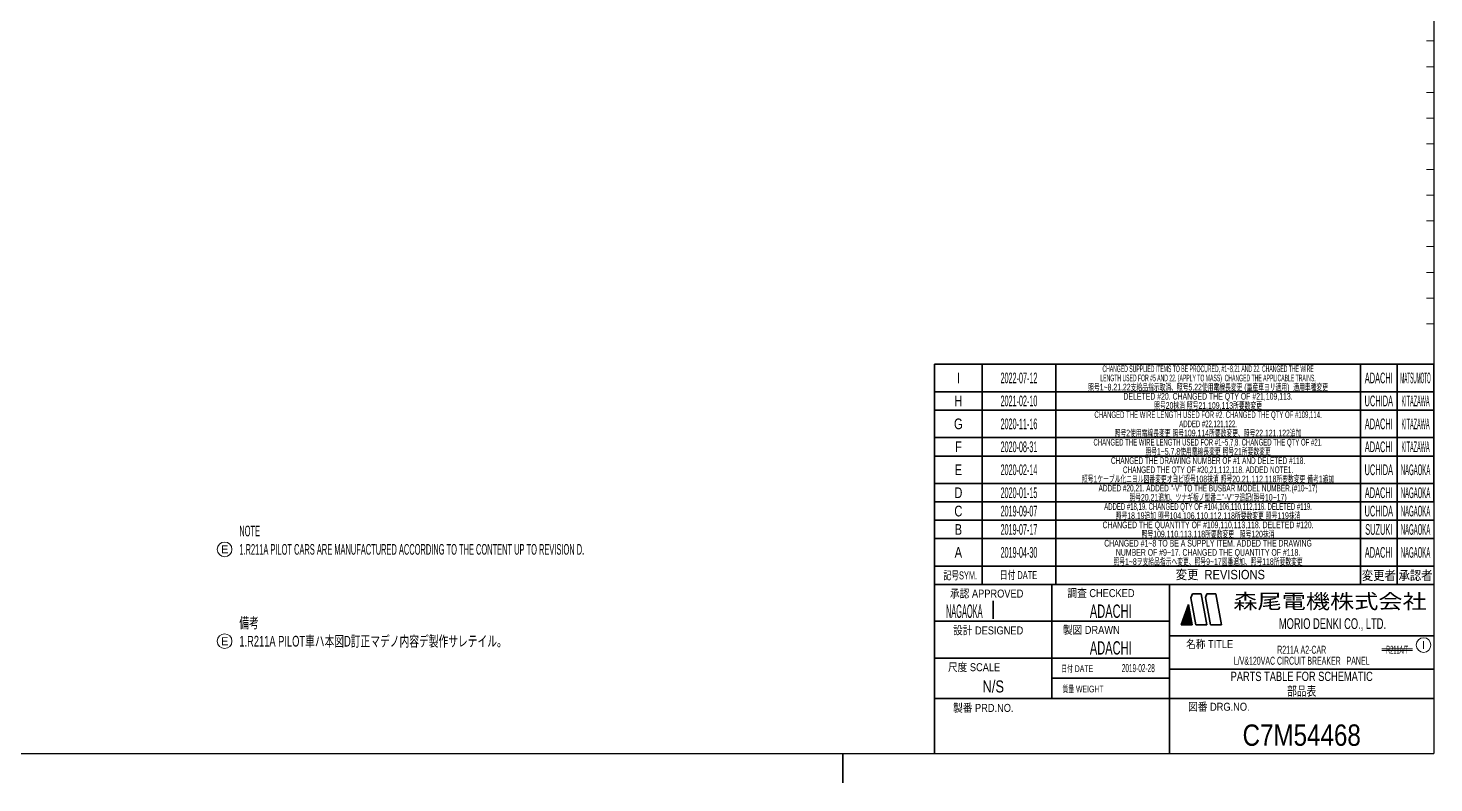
# Model space of a CAD drawing. Header units: millimetres. Extents: x 7 to 587, y 2 to 418.
# Drawn here: x 204.2 to 587, y 2 to 207.5 of the extents above; entities that cross this region are included whole.
import ezdxf
from ezdxf.enums import TextEntityAlignment as Align

# ---------------------------------------------------------------- set-up
doc = ezdxf.new("R2010")
doc.units = ezdxf.units.MM
for name, color, linetype in [('GR1_05', 7, 'Continuous'), ('図面枠C7M', 7, 'Continuous'), ('表題、部品表_01', 7, 'Continuous')]:
    doc.layers.add(name, color=color, linetype=linetype)
doc.styles.add('HG丸ｺﾞｼｯｸM-PRO', font='')
doc.styles.get('HG丸ｺﾞｼｯｸM-PRO').set_extended_font_data('HG丸ｺﾞｼｯｸM-PRO')

# ---------------------------------------------------------------- blocks, each defined once
blk = doc.blocks.new('BLKF026')
at = {"layer": '図面枠C7M', "color": 4, "linetype": 'Continuous', "lineweight": 13}
for p, q in [((519.668689, 49.19458), (520.290903, 49.816794)), ((519.749617, 49.41693), (520.269705, 49.937017)), ((519.830546, 49.63928), (520.248506, 50.05724)), ((519.911475, 49.861631), (520.227307, 50.177463)), ((519.992404, 50.083981), (520.206109, 50.297686)), ((520.073333, 50.306331), (520.18491, 50.417909)), ((520.154262, 50.528681), (520.163712, 50.538131)), ((518.157871, 44.996757), (520.693675, 47.532561)), ((518.211969, 45.192276), (520.672477, 47.652784)), ((518.292898, 45.414626), (520.651278, 47.773006)), ((518.299292, 44.996757), (520.714874, 47.412338)), ((518.373827, 45.636976), (520.63008, 47.893229)), ((518.440714, 44.996757), (520.736072, 47.292115)), ((518.454756, 45.859327), (520.608881, 48.013452)), ((518.535684, 46.081677), (520.587682, 48.133675)), ((518.582135, 44.996757), (520.757271, 47.171892)), ((518.616613, 46.304027), (520.566484, 48.253898)), ((518.697542, 46.526377), (520.545285, 48.374121)), ((518.723556, 44.996757), (520.778469, 47.051669)), ((518.778471, 46.748727), (520.524087, 48.494343)), ((518.8594, 46.971078), (520.502888, 48.614566)), ((518.864978, 44.996757), (520.799668, 46.931447)), ((518.940329, 47.193428), (520.48169, 48.734789)), ((519.006399, 44.996757), (520.820866, 46.811224)), ((519.021258, 47.415778), (520.460491, 48.855012)), ((519.102186, 47.638128), (520.439293, 48.975235)), ((519.147821, 44.996757), (520.842065, 46.691001)), ((519.183115, 47.860479), (520.418094, 49.095457)), ((519.264044, 48.082829), (520.396896, 49.21568)), ((519.289242, 44.996757), (520.863263, 46.570778)), ((519.344973, 48.305179), (520.375697, 49.335903)), ((519.425902, 48.527529), (520.354499, 49.456126)), ((519.430663, 44.996757), (520.884462, 46.450555)), ((519.506831, 48.749879), (520.3333, 49.576349)), ((519.572085, 44.996757), (520.90566, 46.330332)), ((519.58776, 48.97223), (520.312102, 49.696572)), ((519.713506, 44.996757), (520.926859, 46.21011)), ((519.854927, 44.996757), (520.948057, 46.089887)), ((519.996349, 44.996757), (520.969256, 45.969664)), ((520.13777, 44.996757), (520.990455, 45.849441)), ((520.279191, 44.996757), (521.011653, 45.729218)), ((520.420613, 44.996757), (521.032852, 45.608995)), ((520.562034, 44.996757), (521.05405, 45.488773)), ((520.703455, 44.996757), (521.075249, 45.36855)), ((520.844877, 44.996757), (521.096447, 45.248327)), ((520.986298, 44.996757), (521.117646, 45.128104)), ((521.12772, 44.996757), (521.138844, 45.007881))]:
    blk.add_line(p, q, dxfattribs=at)
blk = doc.blocks.new('BLKF023')
at = {"layer": '図面枠C7M', "color": 2, "linetype": 'Continuous', "lineweight": 25}
for p in [(587, 410), (7, 10)]:
    blk.add_line(p, (587, 10), dxfattribs=at)
at = {"layer": '図面枠C7M', "color": 4, "linetype": 'Continuous', "lineweight": 13}
for p, q in [((585, 204), (587, 204)), ((585, 197), (587, 197)), ((585, 190), (587, 190)), ((585, 183), (587, 183)), ((585, 176), (587, 176)), ((585, 169), (587, 169)), ((585, 162), (587, 162)), ((585, 155), (587, 155)), ((585, 148), (587, 148)), ((585, 141), (587, 141)), ((585, 134), (587, 134)), ((585, 127), (587, 127))]:
    blk.add_line(p, q, dxfattribs=at)
at = {"layer": '図面枠C7M', "color": 3, "linetype": 'Continuous', "lineweight": 35}
for p, q in [((587, 116), (585, 116)), ((587, 108.5), (585, 108.5)), ((587, 103.5), (585, 103.5)), ((587, 96), (585, 96)), ((587, 91), (585, 91)), ((587, 83.5), (585, 83.5)), ((451, 78.5), (587, 78.5)), ((451, 78.5), (451, 10)), ((464, 56), (464, 78.5)), ((484, 56), (484, 78.5)), ((567, 56), (567, 78.5)), ((577, 56), (577, 78.5)), ((451, 73.5), (587, 73.5)), ((451, 68.5), (587, 68.5)), ((451, 61), (587, 61)), ((451, 56), (587, 56)), ((483, 56), (483, 25)), ((515, 56), (515, 10)), ((467.01, 51.56), (467.01, 46.69)), ((518.14, 45), (520.16, 50.55)), ((521.14, 45), (520.16, 50.55)), ((520.84, 52.4), (521.23, 53.5)), ((522.14, 45), (520.84, 52.4)), ((521.23, 53.5), (523.64, 53.5)), ((525.14, 45), (523.64, 53.5)), ((525.18, 53.5), (524.82, 52.51)), ((526.14, 45), (524.82, 52.51)), ((525.18, 53.5), (527.64, 53.5)), ((529.14, 45), (527.64, 53.5)), ((451, 46), (515, 46)), ((518.14, 45), (521.14, 45)), ((522.14, 45), (525.14, 45)), ((526.14, 45), (529.14, 45)), ((515, 42), (587, 42)), ((451, 36), (515, 36)), ((515, 33), (587, 33)), ((483, 30.5), (515, 30.5)), ((451, 25), (587, 25)), ((426, 2), (426, 10))]:
    blk.add_line(p, q, dxfattribs=at)
at = {"layer": '図面枠C7M', "color": 4, "linetype": 'Continuous', "lineweight": 13}
blk.add_blockref('BLKF026', (0, 0), dxfattribs=at)
at = {"layer": '図面枠C7M', "color": 4, "linetype": 'Continuous', "lineweight": 13, "style": 'HG丸ｺﾞｼｯｸM-PRO'}
for s, height, width, p in [('記号SYM.', 2.182, 0.69227, (458.03, 58.49)), ('日付 DATE', 2.182, 0.692507, (473.87, 58.58)), ('変更  REVISIONS', 2.5455, 0.887352, (528.85, 58.72)), ('変更者', 2.545, 0.887717, (572, 58.5)), ('承認者', 2.545, 0.887717, (582, 58.5)), ('承認 APPROVED', 2.1818, 0.863151, (465.21, 53.54)), ('調査 CHECKED', 2.182, 0.863174, (496.34, 53.67)), ('設計 DESIGNED', 2.1818, 0.862613, (465.61, 43.51)), ('製図 DRAWN', 2.182, 0.863099, (493.7, 43.65)), ('名称 TITLE', 2.182, 0.862489, (525.93, 39.77)), ('尺度 SCALE', 2.182, 0.862581, (461.78, 33.49)), ('日付 DATE', 1.818, 0.618255, (489.88, 33.09)), ('質量 WEIGHT', 1.818, 0.618812, (491.46, 27.55)), ('製番 PRD.NO.', 2.182, 0.863299, (464.29, 22.41)), ('図番 DRG.NO.', 2.182, 0.863083, (528.44, 22.73))]:
    blk.add_text(s, height=height, dxfattribs=dict(at, width=width)).set_placement(p, align=Align.MIDDLE_CENTER)
at = {"layer": '図面枠C7M', "color": 2, "linetype": 'Continuous', "lineweight": 25, "style": 'HG丸ｺﾞｼｯｸM-PRO', "width": 1.206081}
blk.add_text('森尾電機株式会社', height=4, dxfattribs=at).set_placement((558.72, 51.43), align=Align.MIDDLE_CENTER)
at = {"layer": '図面枠C7M', "color": 3, "linetype": 'Continuous', "lineweight": 35, "style": 'HG丸ｺﾞｼｯｸM-PRO', "width": 0.652197}
blk.add_text('MORIO DENKI CO., LTD.', height=2.9091, dxfattribs=at).set_placement((559.38, 45.36), align=Align.MIDDLE_CENTER)
blk = doc.blocks.new('BLKF129')
at = {"layer": '図面枠C7M', "color": 3, "linetype": 'Continuous', "lineweight": 35}
for p, q in [((451, 83.5), (587, 83.5)), ((451, 83.5), (451, 78.5)), ((464, 83.5), (464, 78.5)), ((484, 83.5), (484, 78.5)), ((567, 83.5), (567, 78.5)), ((577, 83.5), (577, 78.5)), ((587, 83.5), (587, 78.5)), ((451, 78.5), (587, 78.5))]:
    blk.add_line(p, q, dxfattribs=at)
blk = doc.blocks.new('BLKF128')
at = {"layer": '図面枠C7M', "color": 3, "linetype": 'Continuous', "lineweight": 35}
blk.add_blockref('BLKF129', (0, 0), dxfattribs=at)
blk = doc.blocks.new('BLKF146')
at = {"layer": 'GR1_05', "color": 4, "linetype": 'Continuous', "lineweight": 13}
blk.add_circle((257.69, 65.58), 2, dxfattribs=at)
at = {"layer": 'GR1_05', "color": 4, "linetype": 'Continuous', "lineweight": 13, "style": 'HG丸ｺﾞｼｯｸM-PRO', "width": 1.04259}
blk.add_text('E', height=2.18, dxfattribs=at).set_placement((257.69, 65.58), align=Align.MIDDLE_CENTER)
blk = doc.blocks.new('BLKF147')
at = {"layer": 'GR1_05', "color": 4, "linetype": 'Continuous', "lineweight": 13}
blk.add_circle((257.69, 40.58), 2, dxfattribs=at)
at = {"layer": 'GR1_05', "color": 4, "linetype": 'Continuous', "lineweight": 13, "style": 'HG丸ｺﾞｼｯｸM-PRO', "width": 1.04259}
blk.add_text('E', height=2.18, dxfattribs=at).set_placement((257.69, 40.58), align=Align.MIDDLE_CENTER)
blk = doc.blocks.new('BLKF150')
at = {"layer": '図面枠C7M', "color": 3, "linetype": 'Continuous', "lineweight": 35}
for p, q in [((451, 91), (587, 91)), ((451, 91), (451, 83.5)), ((464, 91), (464, 83.5)), ((484, 91), (484, 83.5)), ((567, 91), (567, 83.5)), ((577, 91), (577, 83.5)), ((587, 91), (587, 83.5)), ((451, 83.5), (587, 83.5))]:
    blk.add_line(p, q, dxfattribs=at)
blk = doc.blocks.new('BLKF149')
at = {"layer": '図面枠C7M', "color": 3, "linetype": 'Continuous', "lineweight": 35}
blk.add_blockref('BLKF150', (0, 0), dxfattribs=at)
blk = doc.blocks.new('BLKF157')
at = {"layer": '図面枠C7M', "color": 3, "linetype": 'Continuous', "lineweight": 35}
for p, q in [((451, 96), (587, 96)), ((451, 96), (451, 91)), ((464, 96), (464, 91)), ((484, 96), (484, 91)), ((567, 96), (567, 91)), ((577, 96), (577, 91)), ((587, 96), (587, 91)), ((451, 91), (587, 91))]:
    blk.add_line(p, q, dxfattribs=at)
blk = doc.blocks.new('BLKF156')
at = {"layer": '図面枠C7M', "color": 3, "linetype": 'Continuous', "lineweight": 35}
blk.add_blockref('BLKF157', (0, 0), dxfattribs=at)
at = {"layer": '図面枠C7M', "color": 4, "linetype": 'Continuous', "lineweight": 13, "style": 'HG丸ｺﾞｼｯｸM-PRO'}
for s, height, width, p in [('F', 2.91, 0.783156, (457.5, 93.5)), ('2020-08-31', 2.909, 0.488281, (474, 93.5)), ('CHANGED THE WIRE LENGTH USED FOR #1~5,7,8. CHANGED THE QTY OF #21.', 1.8182, 0.537489, (525.5, 94.75)), ('ADACHI', 2.909, 0.415454, (572, 93.5)), ('KITAZAWA', 2.909, 0.308644, (582, 93.5))]:
    blk.add_text(s, height=height, dxfattribs=dict(at, width=width)).set_placement(p, align=Align.MIDDLE_CENTER)
blk = doc.blocks.new('BLKF159')
at = {"layer": '図面枠C7M', "color": 3, "linetype": 'Continuous', "lineweight": 35}
for p, q in [((451, 103.5), (587, 103.5)), ((451, 103.5), (451, 96)), ((464, 103.5), (464, 96)), ((484, 103.5), (484, 96)), ((567, 103.5), (567, 96)), ((577, 103.5), (577, 96)), ((587, 103.5), (587, 96)), ((451, 96), (587, 96))]:
    blk.add_line(p, q, dxfattribs=at)
blk = doc.blocks.new('BLKF158')
at = {"layer": '図面枠C7M', "color": 3, "linetype": 'Continuous', "lineweight": 35}
blk.add_blockref('BLKF159', (0, 0), dxfattribs=at)
at = {"layer": '図面枠C7M', "color": 4, "linetype": 'Continuous', "lineweight": 13, "style": 'HG丸ｺﾞｼｯｸM-PRO'}
for s, height, width, p in [('G', 2.91, 0.783387, (457.5, 99.75)), ('2020-11-16', 2.909, 0.488281, (474, 99.75)), ('CHANGED THE WIRE LENGTH USED FOR #2. CHANGED THE QTY OF #109,114.', 1.8182, 0.537517, (525.5, 102.25)), ('ADACHI', 2.909, 0.415454, (572, 99.75)), ('KITAZAWA', 2.909, 0.308644, (582, 99.75))]:
    blk.add_text(s, height=height, dxfattribs=dict(at, width=width)).set_placement(p, align=Align.MIDDLE_CENTER)
blk = doc.blocks.new('BLKF174')
at = {"layer": '図面枠C7M', "color": 3, "linetype": 'Continuous', "lineweight": 35}
for p, q in [((451, 108.5), (587, 108.5)), ((451, 108.5), (451, 103.5)), ((464, 108.5), (464, 103.5)), ((484, 108.5), (484, 103.5)), ((567, 108.5), (567, 103.5)), ((577, 108.5), (577, 103.5)), ((587, 108.5), (587, 103.5)), ((451, 103.5), (587, 103.5))]:
    blk.add_line(p, q, dxfattribs=at)
blk = doc.blocks.new('BLKF173')
at = {"layer": '図面枠C7M', "color": 3, "linetype": 'Continuous', "lineweight": 35}
blk.add_blockref('BLKF174', (0, 0), dxfattribs=at)
at = {"layer": '図面枠C7M', "color": 4, "linetype": 'Continuous', "lineweight": 13, "style": 'HG丸ｺﾞｼｯｸM-PRO'}
for s, height, width, p in [('H', 2.91, 0.781614, (457.5, 106)), ('2021-02-10', 2.909, 0.488281, (474, 106)), ('DELETED #20. CHANGED THE QTY OF #21,109,113.', 1.8182, 0.618555, (525.5, 107.25))]:
    blk.add_text(s, height=height, dxfattribs=dict(at, width=width)).set_placement(p, align=Align.MIDDLE_CENTER)
at = {"layer": '図面枠C7M', "color": 3, "linetype": 'Continuous', "lineweight": 35, "style": 'HG丸ｺﾞｼｯｸM-PRO'}
for s, width, p in [('UCHIDA', 0.415827, (572, 106)), ('KITAZAWA', 0.308644, (582, 106))]:
    blk.add_text(s, height=2.909, dxfattribs=dict(at, width=width)).set_placement(p, align=Align.MIDDLE_CENTER)
blk = doc.blocks.new('BLKF207')
at = {"layer": '図面枠C7M', "color": 3, "linetype": 'Continuous', "lineweight": 35}
for p, q in [((451, 116), (587, 116)), ((451, 116), (451, 108.5)), ((464, 116), (464, 108.5)), ((484, 116), (484, 108.5)), ((567, 116), (567, 108.5)), ((577, 116), (577, 108.5)), ((587, 116), (587, 108.5)), ((451, 108.5), (587, 108.5))]:
    blk.add_line(p, q, dxfattribs=at)
blk = doc.blocks.new('BLKF206')
at = {"layer": '図面枠C7M', "color": 3, "linetype": 'Continuous', "lineweight": 35}
blk.add_blockref('BLKF207', (0, 0), dxfattribs=at)
at = {"layer": '図面枠C7M', "color": 4, "linetype": 'Continuous', "lineweight": 13, "style": 'HG丸ｺﾞｼｯｸM-PRO'}
for s, height, width, p in [('CHANGED SUPPLIED ITEMS TO BE PROCURED, #1~8,21 AND 22. CHANGED THE WIRE', 1.8182, 0.455764, (525.5, 114.75)), ('I', 2.91, 0.781614, (457.5, 112.25)), ('2022-07-12', 2.909, 0.488281, (474, 112.25)), ('ADACHI', 2.909, 0.415454, (572, 112.25)), ('MATSUMOTO', 2.909, 0.26157, (582, 112.25))]:
    blk.add_text(s, height=height, dxfattribs=dict(at, width=width)).set_placement(p, align=Align.MIDDLE_CENTER)
blk = doc.blocks.new('BLKF208')
at = {"layer": 'GR1_05', "color": 4, "linetype": 'Continuous', "lineweight": 13}
blk.add_circle((584.19, 39.52), 2, dxfattribs=at)
at = {"layer": 'GR1_05', "color": 4, "linetype": 'Continuous', "lineweight": 13, "style": 'HG丸ｺﾞｼｯｸM-PRO', "width": 1.042153}
blk.add_text('I', height=2.18, dxfattribs=at).set_placement((584.19, 39.52), align=Align.MIDDLE_CENTER)

msp = doc.modelspace()

# ---------------------------------------------------------------- linework, layer by layer
at = {"layer": 'GR1_05', "color": 4, "linetype": 'Continuous', "lineweight": 13}
for p, q in [((572.8, 38.5), (581.2, 38.5)), ((572.8, 38), (581.2, 38))]:
    msp.add_line(p, q, dxfattribs=at)

# ---------------------------------------------------------------- block references
for name in ['BLKF146', 'BLKF147', 'BLKF208']:
    msp.add_blockref(name, (0, 0), dxfattribs=at)
at = {"layer": '図面枠C7M', "color": 4, "linetype": 'Continuous', "lineweight": 13}
for name in ['BLKF023', 'BLKF206', 'BLKF158', 'BLKF156']:
    msp.add_blockref(name, (0, 0), dxfattribs=at)
at = {"layer": '図面枠C7M', "color": 3, "linetype": 'Continuous', "lineweight": 13}
msp.add_blockref('BLKF173', (0, 0), dxfattribs=at)
at = {"layer": '図面枠C7M', "color": 3, "linetype": 'Continuous', "lineweight": 35}
for name in ['BLKF149', 'BLKF128']:
    msp.add_blockref(name, (0, 0), dxfattribs=at)

# ---------------------------------------------------------------- texts
at = {"layer": 'GR1_05', "color": 3, "linetype": 'Continuous', "lineweight": 35, "style": 'HG丸ｺﾞｼｯｸM-PRO', "width": 0.41579}
msp.add_text('R211A/T', height=2.182, dxfattribs=at).set_placement((577, 38.25), align=Align.MIDDLE_CENTER)
at = {"layer": '図面枠C7M', "color": 4, "linetype": 'Continuous', "lineweight": 13, "style": 'HG丸ｺﾞｼｯｸM-PRO'}
for s, width, p in [('LENGTH USED FOR #5 AND 22. (APPLY TO MASS)  CHANGED THE APPLICABLE TRAINS.', 0.455572, (525.5, 112.25)), ('ADDED #22,121,122.', 0.537284, (525.5, 99.75))]:
    msp.add_text(s, height=1.8182, dxfattribs=dict(at, width=width)).set_placement(p, align=Align.MIDDLE_CENTER)
at = {"layer": '図面枠C7M', "color": 3, "linetype": 'Continuous', "lineweight": 35, "style": 'HG丸ｺﾞｼｯｸM-PRO'}
for s, height, width, p in [('照号1~8,21,22支給品指示取消、照号5,22使用電線長変更 (量産車ヨリ適用)  適用車種変更', 1.8182, 0.61887, (525.5, 109.75)), ('照号20抹消 照号21,109,113所要数変更', 1.8182, 0.619047, (525.5, 104.75)), ('照号2使用電線長変更 照号109,114所要数変更、照号22,121,122追加', 1.8182, 0.619065, (525.5, 97.25)), ('照号1~5,7,8使用電線長変更 照号21所要数変更', 1.8182, 0.61881, (525.5, 92.25)), ('E', 2.91, 0.784871, (457.5, 87.25)), ('2020-02-14', 2.909, 0.488281, (474, 87.25)), ('CHANGED THE DRAWING NUMBER OF #1 AND DELETED #118.', 1.8182, 0.577754, (525.5, 89.75)), ('CHANGED THE QTY OF #20,21,112,118. ADDED NOTE1.', 1.8182, 0.577097, (525.5, 87.25)), ('UCHIDA', 2.909, 0.415827, (572, 87.25)), ('NAGAOKA', 2.909, 0.334453, (582, 87.25)), ('照号1ケーブル化ニヨル図番変更オヨビ照号108抹消 照号20,21,112,118所要数変更 備考1追加', 1.8182, 0.618994, (525.5, 84.75)), ('D', 2.91, 0.784656, (457.5, 81)), ('2020-01-15', 2.909, 0.488281, (474, 81)), ('ADDED #20,21. ADDED "-V" TO THE BUSBAR MODEL NUMBER.(#10~17)', 1.8182, 0.577659, (525.5, 82.25)), ('照号20,21追加、ツナギ板ノ型番ニ"-V"ヲ追記(照号10~17)', 1.8182, 0.61908, (525.5, 79.75)), ('ADACHI', 2.909, 0.415454, (572, 81)), ('NAGAOKA', 2.909, 0.334453, (582, 81)), ('C', 2.91, 0.782198, (457.5, 76)), ('2019-09-07', 2.909, 0.488281, (474, 76)), ('ADDED #18,19. CHANGED QTY OF #104,106,110,112,118. DELETED #119.', 1.8182, 0.537425, (525.5, 77.25)), ('UCHIDA', 2.909, 0.415827, (572, 76)), ('NAGAOKA', 2.909, 0.334453, (582, 76)), ('CHANGED THE QUANTITY OF #109,110,113,118. DELETED #120.', 1.8182, 0.618748, (525.5, 72.25)), ('照号18,19追加 照号104,106,110,112,118所要数変更 照号119抹消', 1.8182, 0.619049, (525.5, 74.75)), ('B', 2.91, 0.78204, (457.5, 71)), ('2019-07-17', 2.909, 0.488281, (474, 71)), ('照号109,110,113,118所要数変更\u3000照号120抹消', 1.8182, 0.619188, (525.5, 69.75)), ('SUZUKI', 2.909, 0.415549, (572, 71)), ('NAGAOKA', 2.909, 0.334453, (582, 71)), ('A', 2.91, 0.782973, (457.5, 64.75)), ('2019-04-30', 2.909, 0.488281, (474, 64.75)), ('CHANGED #1~8 TO BE A SUPPLY ITEM. ADDED THE DRAWING', 1.8182, 0.618325, (525.5, 67.25)), ('NUMBER OF #9~17. CHANGED THE QUANTITY OF #118.', 1.8182, 0.618692, (525.5, 64.75)), ('ADACHI', 2.909, 0.415454, (572, 64.75)), ('NAGAOKA', 2.909, 0.334453, (582, 64.75)), ('照号1~8ヲ支給品指示ヘ変更、照号9~17図番追加、照号118所要数変更', 1.8182, 0.619018, (525.5, 62.25)), ('NAGAOKA', 3.636, 0.414524, (459.11, 48.75)), ('ADACHI', 3.636, 0.619335, (499, 48.75)), ('ADACHI', 3.636, 0.619335, (499, 38.75)), ('R211A A2-CAR', 2.1818, 0.522116, (551, 38.25)), ('L/V&120VAC CIRCUIT BREAKER\u3000PANEL', 2.1818, 0.522042, (551, 35.25)), ('2019-02-28', 2.182, 0.482412, (506.5, 33.25)), ('PARTS TABLE FOR SCHEMATIC', 2.5455, 0.741607, (551, 31)), ('N/S', 3.273, 0.805664, (467, 28.25)), ('部品表', 2.545, 0.741121, (551, 27)), ('C7M54468', 5.818, 0.846013, (551, 15))]:
    msp.add_text(s, height=height, dxfattribs=dict(at, width=width)).set_placement(p, align=Align.MIDDLE_CENTER)
at = {"layer": '表題、部品表_01', "color": 3, "linetype": 'Continuous', "lineweight": 35, "style": 'HG丸ｺﾞｼｯｸM-PRO'}
for s, height, width, p in [('NOTE', 2.909, 0.521195, (261.69, 70.58)), ('1.R211A PILOT CARS ARE MANUFACTURED ACCORDING TO THE CONTENT UP TO REVISION D. ', 2.9091, 0.522227, (261.69, 65.58)), ('備考', 2.909, 0.651535, (261.69, 45.58)), ('1.R211A PILOT車ハ本図D訂正マデノ内容デ製作サレテイル。', 2.9091, 0.651791, (261.69, 40.58))]:
    msp.add_text(s, height=height, dxfattribs=dict(at, width=width)).set_placement(p, align=Align.MIDDLE_LEFT)

doc.saveas('drawing.dxf')
